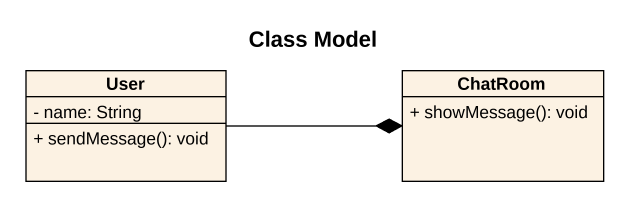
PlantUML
@startuml
title Class Model
hide circle
hide empty members
skinparam classAttributeIconSize 0
class User {
  - name: String
  + sendMessage(): void
}
class ChatRoom {
  + showMessage(): void
}
User -right-* ChatRoom
@enduml
